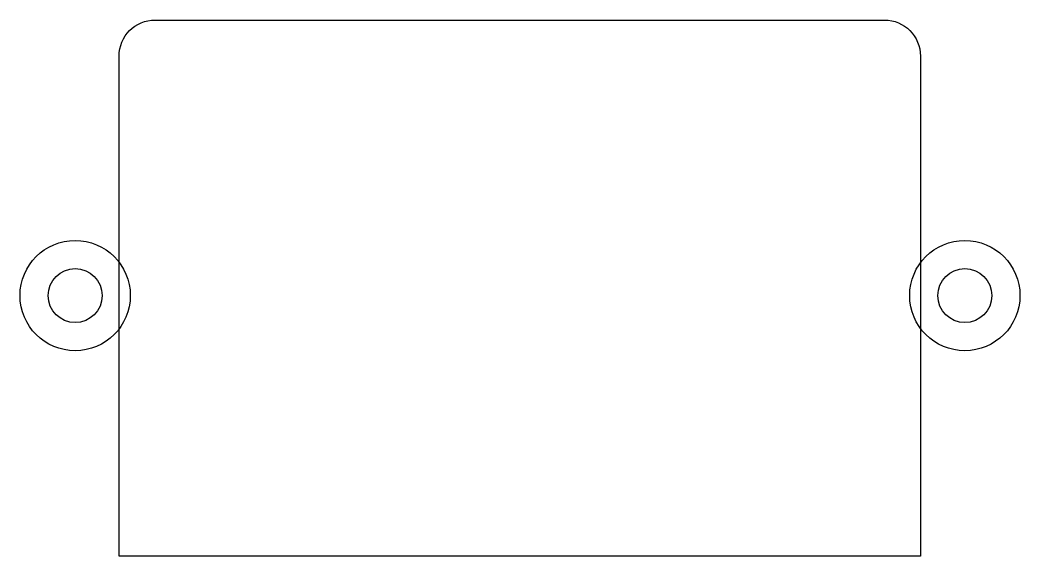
# Model space of a CAD drawing. Header units: millimetres. Extents: x -0.2 to 22, y -11.9 to 0.
import ezdxf

# ---------------------------------------------------------------- set-up
doc = ezdxf.new("R2010")
doc.units = ezdxf.units.MM
doc.layers.get('0').update_dxf_attribs({"linetype": 'CONTINUOUS'})

msp = doc.modelspace()

# ---------------------------------------------------------------- linework, layer by layer
for p, q in [((2.831, -0.009), (19.031, -0.009)), ((2.031, -11.909), (2.031, -0.809)), ((19.831, -0.809), (19.831, -11.909)), ((19.831, -11.909), (2.031, -11.909))]:
    msp.add_line(p, q)
for centre, radius in [((1.056, -6.127), 1.225), ((20.816, -6.127), 1.225), ((1.056, -6.127), 0.6), ((20.816, -6.127), 0.6)]:
    msp.add_circle(centre, radius)
for points in [[(2.031, -0.809), (2.031, -0.369), (2.391, -0.009), (2.831, -0.009)], [(19.031, -0.009), (19.471, -0.009), (19.831, -0.369), (19.831, -0.809)]]:
    msp.add_open_spline(points, degree=3)

doc.saveas('drawing.dxf')
